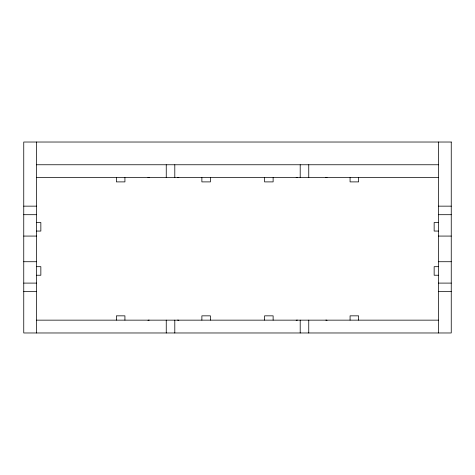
<?xml version="1.0" encoding="UTF-8"?>
<svg xmlns="http://www.w3.org/2000/svg" width="475" height="475" viewBox="0 0 475 475"><rect width="100%" height="100%" fill="white"/><g stroke="black" fill="none" stroke-linecap="round" stroke-linejoin="round"><path stroke-width="0.71" d="M36.302 164.76L438.698 164.76M36.575 177.585L438.425 177.585M23.75 206.15L36.575 206.15M438.425 206.15L451.25 206.15M23.75 214.7L36.575 214.7M438.425 214.7L451.25 214.7M36.575 222.508L40.85 222.508L40.85 231.058L36.575 231.058M438.425 222.508L434.15 222.508L434.15 231.058L438.425 231.058M23.75 236.075L36.575 236.075M438.425 236.075L451.25 236.075M23.75 261.725L36.575 261.725M438.425 261.725L451.25 261.725M36.575 266.683L40.85 266.683L40.85 275.233L36.575 275.233M438.425 266.683L434.15 266.683L434.15 275.233L438.425 275.233M23.75 283.1L36.575 283.1M438.425 283.1L451.25 283.1M23.75 291.65L36.575 291.65M438.425 291.65L451.25 291.65M36.575 320.15L438.425 320.15M438.425 142.025L438.425 332.975M358.625 177.62L358.625 181.895L350.075 181.895L350.075 177.62M358.625 320.12L358.625 315.845L350.075 315.845L350.075 320.12M308.75 164.76L308.75 177.585M308.75 320.15L308.75 332.975M300.2 164.76L300.2 177.585M300.2 320.15L300.2 332.975M273.125 177.62L273.125 181.895L264.575 181.895L264.575 177.62M273.125 320.12L273.125 315.845L264.575 315.845L264.575 320.12M210.425 177.62L210.425 181.895L201.875 181.895L201.875 177.62M210.425 320.12L210.425 315.845L201.875 315.845L201.875 320.12M174.8 164.76L174.8 177.585M174.8 320.15L174.8 332.975M166.25 164.76L166.25 177.585M166.25 320.15L166.25 332.975M124.925 177.62L124.925 181.895L116.375 181.895L116.375 177.62M124.925 320.12L124.925 315.845L116.375 315.845L116.375 320.12M36.575 142.025L36.575 332.975M327.032 177.395A3.206 3.206 0 0 1 325.85 177.62M297.35 177.62A3.206 3.206 0 0 1 296.168 177.395M178.832 177.395A3.206 3.206 0 0 1 177.65 177.62M149.15 177.62A3.206 3.206 0 0 1 147.968 177.395M325.85 320.12A3.206 3.206 0 0 1 327.032 320.346M296.168 320.346A3.206 3.206 0 0 1 297.35 320.12M177.65 320.12A3.206 3.206 0 0 1 178.832 320.346M147.968 320.346A3.206 3.206 0 0 1 149.15 320.12M451.25 142.025L23.75 142.025L23.75 332.975L451.25 332.975L451.25 142.025"/></g></svg>
